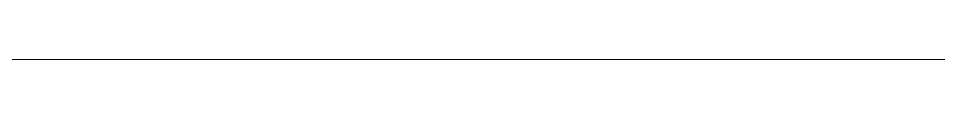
# Model space of a CAD drawing. Header units: millimetres. Extents: x 235 to 830, y 272 to 692.
# Drawn here: x 499.03 to 509.59, y 463.73 to 463.75 of the extents above; entities that cross this region are included whole.
import ezdxf

# ---------------------------------------------------------------- set-up
doc = ezdxf.new("R2010")
doc.units = ezdxf.units.MM
doc.layers.add('Mechanical1', color=6, linetype='Continuous')

msp = doc.modelspace()

# ---------------------------------------------------------------- linework, layer by layer
at = {"layer": 'Mechanical1', "const_width": 0.0127}
msp.add_lwpolyline([(489.75640936, 463.7399793), (515.0741159, 463.7399793)], dxfattribs=at)

doc.saveas('drawing.dxf')
